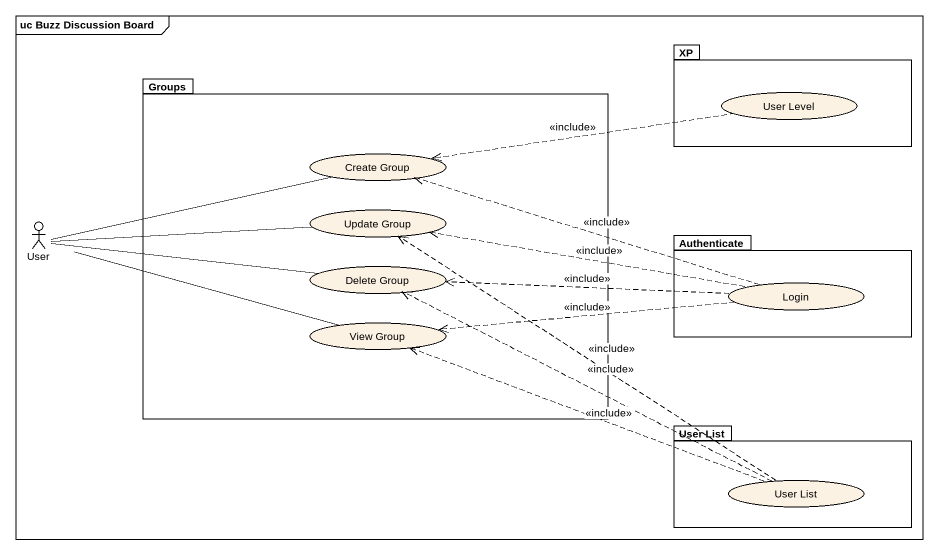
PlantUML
@startuml
mainframe uc Buzz Discussion Board
package XP {
  usecase "User Level" as User_Level
}
package Groups {
  usecase "Create Group" as Create_Group
  usecase "Update Group" as Update_Group
  usecase "Delete Group" as Delete_Group
  usecase "View Group" as View_Group
}
actor User
package Authenticate {
  usecase Login
}
package "User List" as User_List {
  usecase "User List" as User_List_2
}
User_Level .left.> Create_Group : <<include>>
User -right- Create_Group
User -right- Update_Group
User -right- Delete_Group
User -right- View_Group
Login .left.> Create_Group : <<include>>
Login .left.> Update_Group : <<include>>
Login .left.> Delete_Group : <<include>>
Login .left.> View_Group : <<include>>
User_List_2 .up.> Update_Group : <<include>>
User_List_2 .left.> Delete_Group : <<include>>
User_List_2 .left.> View_Group : <<include>>
@enduml
